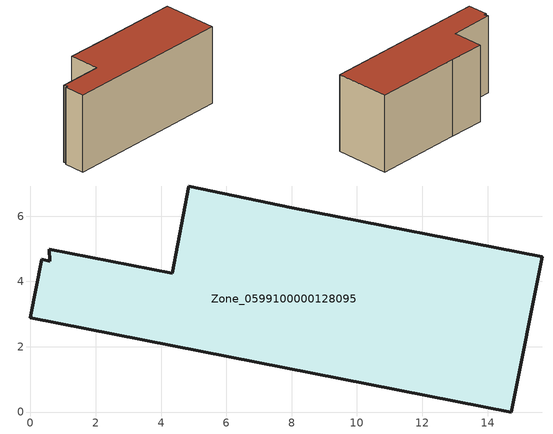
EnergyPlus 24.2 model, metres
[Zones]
Zone_0599100000128095
 floor ground (C_G): 4.34,4.25 4.85,6.92 8.01,6.25 15.67,4.75 14.73,0 0,2.88 0.35,4.67 0.59,4.62 0.57,4.99 z0
 wall outside (C_F): 4.85,6.92 4.34,4.25 0.57,4.99 0.59,4.62 0.35,4.67 0,2.88 14.73,0 15.67,4.75 8.01,6.25 4.85,6.92 z0:6.96
 roof outside (C_R): 0.57,4.99 0.59,4.62 0.35,4.67 0,2.88 14.73,0 15.67,4.75 8.01,6.25 4.85,6.92 4.34,4.25 z6.96
[BUILDING]
Pand.0599100000128095: North Axis=0; Terrain=City; Loads Convergence Tolerance Value=0.04; Temperature Convergence Tolerance Value=0.4; Solar Distribution=FullExterior; Maximum Number of Warmup Days=25; Minimum Number of Warmup Days=1
[Site:Location]
Rotterdam.The.Hague.AP_ZH_NLD Design_Conditions: Latitude=51.96; Longitude=4.45; Time Zone=1; Elevation=-4.5
[SITE:GROUNDTEMPERATURE:BUILDINGSURFACE]
18, 18, 18, 18, 18, 18, 18, 18, 18, 18, 18, 18
[MATERIAL] Thermal Absorptance=0.9; Solar Absorptance=0.7; Visible Absorptance=0.7
Name | Roughness | Thickness | Conductivity | Density | Specific Heat
G.TI.1946 | MediumSmooth | 0.15 | 1 | 540 | 1210
F.TI.1946 | Rough | 0.3 | 0.857143 | 1920 | 840
R.TI.1946 | MediumRough | 0.2 | 0.1 | 1500 | 1000
[CONSTRUCTION]
C_G: G.TI.1946
C_F: F.TI.1946
C_R: R.TI.1946
[ZONE]
Zone_0599100000128095: Type=1; Multiplier=1; Ceiling Height=Autocalculate; Volume=Autocalculate; Floor Area=autocalculate; Part of Total Floor Area=Yes
[ZONEINFILTRATION:DESIGNFLOWRATE]
Infil_Zone_0599100000128095: Zone or ZoneList or Space or SpaceList=Zone_0599100000128095; Schedule=AlwaysOn; Design Flow Rate Calculation Method=Flow/Area; Flow Rate per Floor Area=0.003; Constant Term Coefficient=1; Temperature Term Coefficient=0; Velocity Term Coefficient=0; Velocity Squared Term Coefficient=0
[HVACTEMPLATE:ZONE:IDEALLOADSAIRSYSTEM]
Zone_0599100000128095: Maximum Heating Supply Air Temperature=50; Minimum Cooling Supply Air Temperature=13; Maximum Heating Supply Air Humidity Ratio=0.0156; Minimum Cooling Supply Air Humidity Ratio=0.0077; Heating Limit=NoLimit; Cooling Limit=NoLimit; Dehumidification Control Type=ConstantSensibleHeatRatio; Cooling Sensible Heat Ratio=0.7; Dehumidification Setpoint=60; Humidification Control Type=None; Humidification Setpoint=30; Outdoor Air Method=None; Outdoor Air Flow Rate per Person=0.00944; Outdoor Air Flow Rate per Zone Floor Area=0; Outdoor Air Flow Rate per Zone=0; Demand Controlled Ventilation Type=None; Outdoor Air Economizer Type=NoEconomizer; Heat Recovery Type=None; Sensible Heat Recovery Effectiveness=0.7; Latent Heat Recovery Effectiveness=0.65
[ZONECONTROL:THERMOSTAT]
ThermostatControl_Zone_0599100000128095: Zone or ZoneList=Zone_0599100000128095; Control Type Schedule=DualSetpointControlType; Control 1=Thermostat_Zone_0599100000128095; Temperature Difference Between Cutout And Setpoint=0
[THERMOSTATSETPOINT:DUALSETPOINT]
Thermostat_Zone_0599100000128095: Heating Setpoint Temperature Schedule=HeatingSetpoint_Zone_0599100000128095; Cooling Setpoint Temperature Schedule=CoolingSetpoint_Zone_0599100000128095
[SCHEDULE:COMPACT]
HeatingSetpoint_Zone_0599100000128095: Through: 12/31, For: AllDays, Until: 24:00, 21
CoolingSetpoint_Zone_0599100000128095: Through: 12/31, For: AllDays, Until: 24:00, 24
DualSetpointControlType: Through: 12/31, For: AllDays, Until: 24:00, 4
AlwaysOn: Through: 12/31, For: AllDays, Until: 24:00, 1
